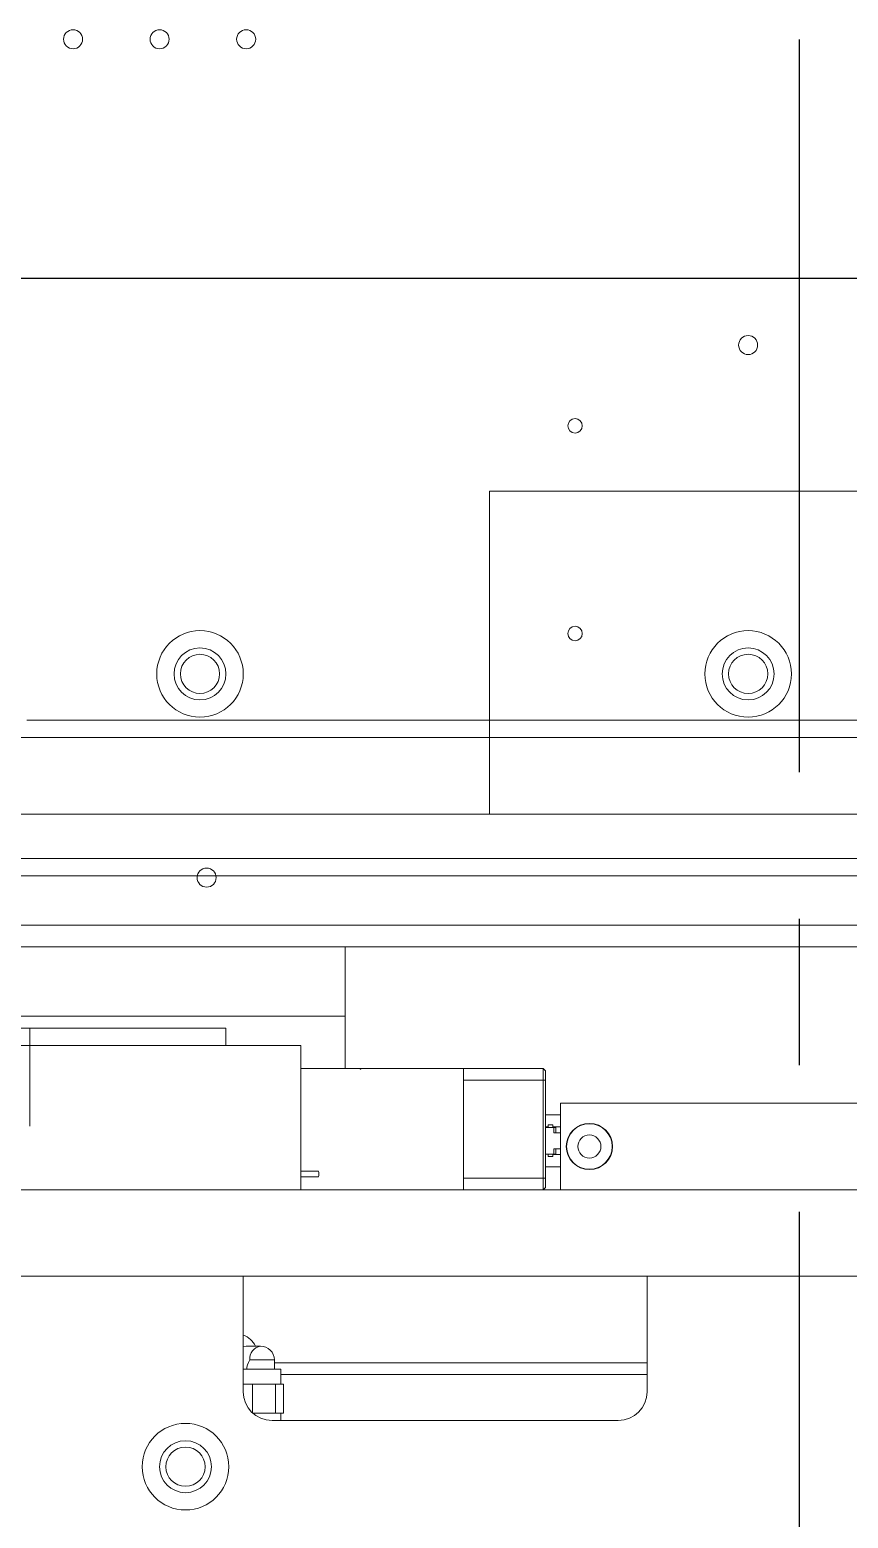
# Model space of a CAD drawing. Extents: x 500 to 100500, y -14500 to 21140.
# Drawn here: x 7612 to 7753.8, y -2501 to -2243.1 of the extents above; entities that cross this region are included whole.
import ezdxf

# ---------------------------------------------------------------- set-up
doc = ezdxf.new("R2010")
doc.units = 0
for name, pattern in [('CENTER', [10.16, 6.35, -1.27, 1.27, -1.27]), ('PHANTOM', [12.7, 6.35, -1.27, 1.27, -1.27, 1.27, -1.27]), ('SLD-Solid', [0])]:
    doc.linetypes.add(name, pattern=pattern)
doc.layers.get('0').update_dxf_attribs({"linetype": 'CONTINUOUS'})
doc.layers.add('Center', color=1, linetype='CENTER')
doc.layers.add('D', color=7, linetype='CONTINUOUS')
doc.layers.add('MODEL', color=7, linetype='SLD-Solid', lineweight=15)

# ---------------------------------------------------------------- blocks, each defined once
blk = doc.blocks.new('KZXCVASDF123')
at = {"color": 7, "linetype": 'Continuous', "lineweight": 18}
for p, q in [((-57459.57, -66482.67, 21.36), (-57059.57, -66482.67, 21.36)), ((-58754.07, -66485.67, 21.36), (-56215.07, -66485.67, 21.36)), ((-58754.07, -66506.67, 21.36), (-56215.07, -66506.67, 21.36)), ((-58754.07, -66509.67, 21.36), (-56215.07, -66509.67, 21.36))]:
    blk.add_line(p, q, dxfattribs=at)
for centre, radius in [((-57451.57, -66364.67, 21.36), 1.65), ((-57436.57, -66364.67, 21.36), 1.65), ((-57421.57, -66364.67, 21.36), 1.65), ((-57334.57, -66417.67, 21.36), 1.65), ((-57364.57, -66431.67, 21.36), 1.25), ((-57364.57, -66467.67, 21.36), 1.25), ((-57429.57, -66474.67, 21.36), 7.5), ((-57334.57, -66474.67, 21.36), 7.5), ((-57429.57, -66474.67, 21.36), 4.5), ((-57429.57, -66474.67, 21.36), 3.4), ((-57334.57, -66474.67, 21.36), 4.5), ((-57334.57, -66474.67, 21.36), 3.4)]:
    blk.add_circle(centre, radius, dxfattribs=at)
blk = doc.blocks.new('KSLIDER')
at = {"color": 60, "linetype": 'PHANTOM', "lineweight": 18, "ltscale": 3}
for p, q in [((-53462.52, -64851.89, 21.36), (-52802.52, -64851.89, 21.36)), ((-53462.52, -64866.89, 21.36), (-52802.52, -64866.89, 21.36)), ((-52917.52, -64866.89, 21.36), (-53347.52, -64866.89, 21.36))]:
    blk.add_line(p, q, dxfattribs=at)
blk = doc.blocks.new('KASDADS')
at = {"layer": 'MODEL', "color": 4}
for p, q in [((-52174.86, -66230.79, 21.36), (-52174.86, -66286.79, 21.36)), ((-51722.52, -66230.79, 21.36), (-52174.86, -66230.79, 21.36)), ((-52842.52, -66286.79, 21.36), (-51722.52, -66286.79, 21.36)), ((-52842.52, -66306.05, 21.36), (-51722.52, -66306.05, 21.36)), ((-52199.86, -66309.79, 21.36), (-52299.86, -66309.79, 21.36)), ((-52199.86, -66309.79, 21.36), (-52199.86, -66321.79, 21.36)), ((-52199.86, -66309.79, 21.36), (-51722.52, -66309.79, 21.36)), ((-52199.86, -66321.79, 21.36), (-52299.86, -66321.79, 21.36)), ((-52199.86, -66321.79, 21.36), (-52199.86, -66330.89, 21.36)), ((-52344.52, -66323.89, 21.36), (-52254.52, -66323.89, 21.36)), ((-52220.52, -66323.89, 21.36), (-52254.52, -66323.89, 21.36)), ((-52254.52, -66323.89, 21.36), (-52254.52, -66326.89, 21.36)), ((-52220.52, -66326.89, 21.36), (-52220.52, -66323.89, 21.36)), ((-52344.52, -66326.89, 21.36), (-52254.52, -66326.89, 21.36)), ((-52254.52, -66326.89, 21.36), (-52254.52, -66340.89, 21.36)), ((-52254.52, -66326.89, 21.36), (-52207.52, -66326.89, 21.36)), ((-52207.52, -66326.89, 21.36), (-52207.52, -66351.89, 21.36)), ((-52207.52, -66330.89, 21.36), (-52197.25, -66330.89, 21.36)), ((-52197.25, -66330.99, 21.36), (-52197.25, -66330.89, 21.36)), ((-52197.15, -66330.89, 21.36), (-52197.25, -66330.89, 21.36)), ((-52197.15, -66330.99, 21.36), (-52197.25, -66330.99, 21.36)), ((-52197.15, -66330.89, 21.36), (-52197.15, -66330.99, 21.36)), ((-52197.15, -66330.89, 21.36), (-52179.35, -66330.89, 21.36)), ((-52179.35, -66332.89, 21.36), (-52179.35, -66330.89, 21.36)), ((-52179.35, -66330.89, 21.36), (-52165.55, -66330.89, 21.36)), ((-52179.35, -66332.89, 21.36), (-52165.55, -66332.89, 21.36)), ((-52179.35, -66349.89, 21.36), (-52179.35, -66332.89, 21.36)), ((-52165.55, -66330.89, 21.36), (-52165.55, -66332.89, 21.36)), ((-52165.55, -66330.89, 21.36), (-52165.15, -66331.29, 21.36)), ((-52165.55, -66332.89, 21.36), (-52165.55, -66349.89, 21.36)), ((-52165.55, -66332.89, 21.36), (-52165.15, -66332.89, 21.36)), ((-52165.15, -66332.89, 21.36), (-52165.15, -66331.29, 21.36)), ((-52165.15, -66349.89, 21.36), (-52165.15, -66332.89, 21.36)), ((-52162.52, -66351.89, 21.36), (-52162.52, -66336.89, 21.36)), ((-51722.52, -66336.89, 21.36), (-52162.52, -66336.89, 21.36)), ((-52162.52, -66338.89, 21.36), (-52165.15, -66338.89, 21.36)), ((-52163.85, -66340.64, 21.36), (-52164.65, -66340.64, 21.36)), ((-52164.65, -66341.09, 21.36), (-52164.65, -66340.64, 21.36)), ((-52163.85, -66340.99, 21.36), (-52163.85, -66340.64, 21.36)), ((-52164.65, -66340.99, 21.36), (-52165.15, -66340.99, 21.36)), ((-52163.66, -66341.09, 21.36), (-52165.15, -66341.09, 21.36)), ((-52163.85, -66340.99, 21.36), (-52162.52, -66340.99, 21.36)), ((-52163.85, -66340.99, 21.36), (-52163.85, -66341.03, 21.36)), ((-52162.52, -66340.99, 21.36), (-52163.85, -66340.99, 21.36)), ((-52163.85, -66341.09, 21.36), (-52163.85, -66341.03, 21.36)), ((-52163.66, -66342, 21.36), (-52163.66, -66341.09, 21.36)), ((-52163.66, -66341.09, 21.36), (-52163.34, -66341.09, 21.36)), ((-52162.52, -66342, 21.36), (-52163.66, -66342, 21.36)), ((-52163.34, -66341.09, 21.36), (-52163.34, -66342, 21.36)), ((-52165.15, -66345.69, 21.36), (-52163.66, -66345.69, 21.36)), ((-52164.65, -66346.14, 21.36), (-52164.65, -66345.69, 21.36)), ((-52163.85, -66345.75, 21.36), (-52163.85, -66345.69, 21.36)), ((-52163.85, -66345.75, 21.36), (-52163.85, -66345.79, 21.36)), ((-52163.85, -66345.79, 21.36), (-52162.52, -66345.79, 21.36)), ((-52163.85, -66346.14, 21.36), (-52163.85, -66345.79, 21.36)), ((-52163.66, -66344.78, 21.36), (-52162.52, -66344.78, 21.36)), ((-52163.66, -66345.69, 21.36), (-52163.66, -66344.78, 21.36)), ((-52163.66, -66345.69, 21.36), (-52163.34, -66345.69, 21.36)), ((-52163.34, -66344.78, 21.36), (-52163.34, -66345.69, 21.36)), ((-52162.52, -66347.89, 21.36), (-52165.15, -66347.89, 21.36)), ((-52164.65, -66346.14, 21.36), (-52163.85, -66346.14, 21.36)), ((-52204.49, -66348.64, 21.36), (-52207.52, -66348.64, 21.36)), ((-52207.52, -66349.64, 21.36), (-52204.49, -66349.64, 21.36)), ((-52165.55, -66349.89, 21.36), (-52179.35, -66349.89, 21.36)), ((-52179.35, -66349.89, 21.36), (-52179.35, -66351.89, 21.36)), ((-52165.55, -66351.89, 21.36), (-52165.55, -66349.89, 21.36)), ((-52165.15, -66349.89, 21.36), (-52165.55, -66349.89, 21.36)), ((-52165.15, -66351.49, 21.36), (-52165.15, -66349.89, 21.36)), ((-52262.52, -66351.89, 21.36), (-51602.52, -66351.89, 21.36)), ((-52165.55, -66351.89, 21.36), (-52165.15, -66351.49, 21.36)), ((-52262.52, -66366.89, 21.36), (-51602.52, -66366.89, 21.36)), ((-52217.52, -66366.89, 21.36), (-52257.52, -66366.89, 21.36)), ((-52217.52, -66366.89, 21.36), (-52217.52, -66386.89, 21.36)), ((-52147.52, -66386.89, 21.36), (-52147.52, -66366.89, 21.36)), ((-51717.52, -66366.89, 21.36), (-52147.52, -66366.89, 21.36)), ((-52217, -66378.99, 21.36), (-52217.52, -66379.08, 21.36)), ((-52214.52, -66378.99, 21.36), (-52217, -66378.99, 21.36)), ((-52216.37, -66381.39, 21.36), (-52212.12, -66381.39, 21.36)), ((-52212.12, -66382.96, 21.36), (-52212.12, -66381.39, 21.36)), ((-52212.12, -66381.89, 21.36), (-52147.52, -66381.89, 21.36)), ((-52217.52, -66382.96, 21.36), (-52211.02, -66382.96, 21.36)), ((-52211.02, -66385.59, 21.36), (-52211.02, -66382.96, 21.36)), ((-52211.02, -66383.89, 21.36), (-52147.52, -66383.89, 21.36)), ((-52217.52, -66385.59, 21.36), (-52217.21, -66385.59, 21.36)), ((-52217.21, -66385.59, 21.36), (-52215.93, -66385.59, 21.36)), ((-52215.93, -66385.59, 21.36), (-52215.93, -66390.55, 21.36)), ((-52215.93, -66385.59, 21.36), (-52213.93, -66385.59, 21.36)), ((-52213.93, -66385.59, 21.36), (-52211.94, -66385.59, 21.36)), ((-52211.94, -66385.59, 21.36), (-52211.94, -66390.59, 21.36)), ((-52211.94, -66385.59, 21.36), (-52211.24, -66385.59, 21.36)), ((-52211.24, -66385.59, 21.36), (-52210.53, -66385.59, 21.36)), ((-52210.53, -66385.59, 21.36), (-52210.53, -66390.59, 21.36)), ((-52215.88, -66390.59, 21.36), (-52213.93, -66390.59, 21.36)), ((-52213.93, -66390.59, 21.36), (-52211.94, -66390.59, 21.36)), ((-52212.52, -66391.89, 21.36), (-52152.52, -66391.89, 21.36)), ((-52211.94, -66390.59, 21.36), (-52211.24, -66390.59, 21.36)), ((-52211.24, -66390.59, 21.36), (-52210.53, -66390.59, 21.36)), ((-52211.02, -66391.89, 21.36), (-52211.02, -66390.59, 21.36))]:
    blk.add_line(p, q, dxfattribs=at)
for centre, radius in [((-52223.86, -66297.79, 21.36), 1.65), ((-52157.52, -66344.39, 21.36), 4), ((-52157.52, -66344.39, 21.36), 3.95), ((-52157.52, -66344.39, 21.36), 2), ((-52227.52, -66399.89, 21.36), 7.5), ((-52227.52, -66399.89, 21.36), 4.5), ((-52227.52, -66399.89, 21.36), 3.4)]:
    blk.add_circle(centre, radius, dxfattribs=at)
for centre, radius, start, end in [((-52206.08, -66349.14, 21.36), 1.66, 342.5209, 17.4791), ((-52218.78, -66380.54, 21.36), 3.7, 24.7238, 70.0208), ((-52214.2, -66381.15, 21.36), 2.18, 98.3393, 186.4179), ((-52214.52, -66381.39, 21.36), 2.4, 0, 90), ((-52212.52, -66386.89, 21.36), 5, 180, 270), ((-52152.52, -66386.89, 21.36), 5, 270, 0)]:
    blk.add_arc(centre, radius, start, end, dxfattribs=at)
blk.add_ellipse((-52214.52, -66381.39, 21.36), major_axis=(2.17, 2.17), ratio=0.470743, start_param=2.010766, end_param=2.723846, dxfattribs=at)
blk = doc.blocks.new('KJVision F')
at = {"layer": 'Center', "ltscale": 20}
blk.add_line((8497.12, -70631.77, -10.47), (8497.12, -72337.14, -10.47), dxfattribs=at)
at = {"layer": 'D', "color": 2, "elevation": -10.47}
blk.add_lwpolyline([(8347.12, -70673.15), (8796.12, -70673.15), (8796.12, -71085.15), (8347.12, -71085.15)], close=True, dxfattribs=at)

msp = doc.modelspace()

# ---------------------------------------------------------------- block references
msp.add_blockref('KJVision F', (-751.77, 68387.03, -65.34))
at = {"layer": 'D', "color": 1}
for name, p in [('KZXCVASDF123', (65071.07, 64119.97, -31.83)), ('KASDADS', (59866.51, 63907.78, -97.17)), ('KSLIDER', (60858.86, 62407.78, -162.52))]:
    msp.add_blockref(name, p, dxfattribs=at)

doc.saveas('drawing.dxf')
